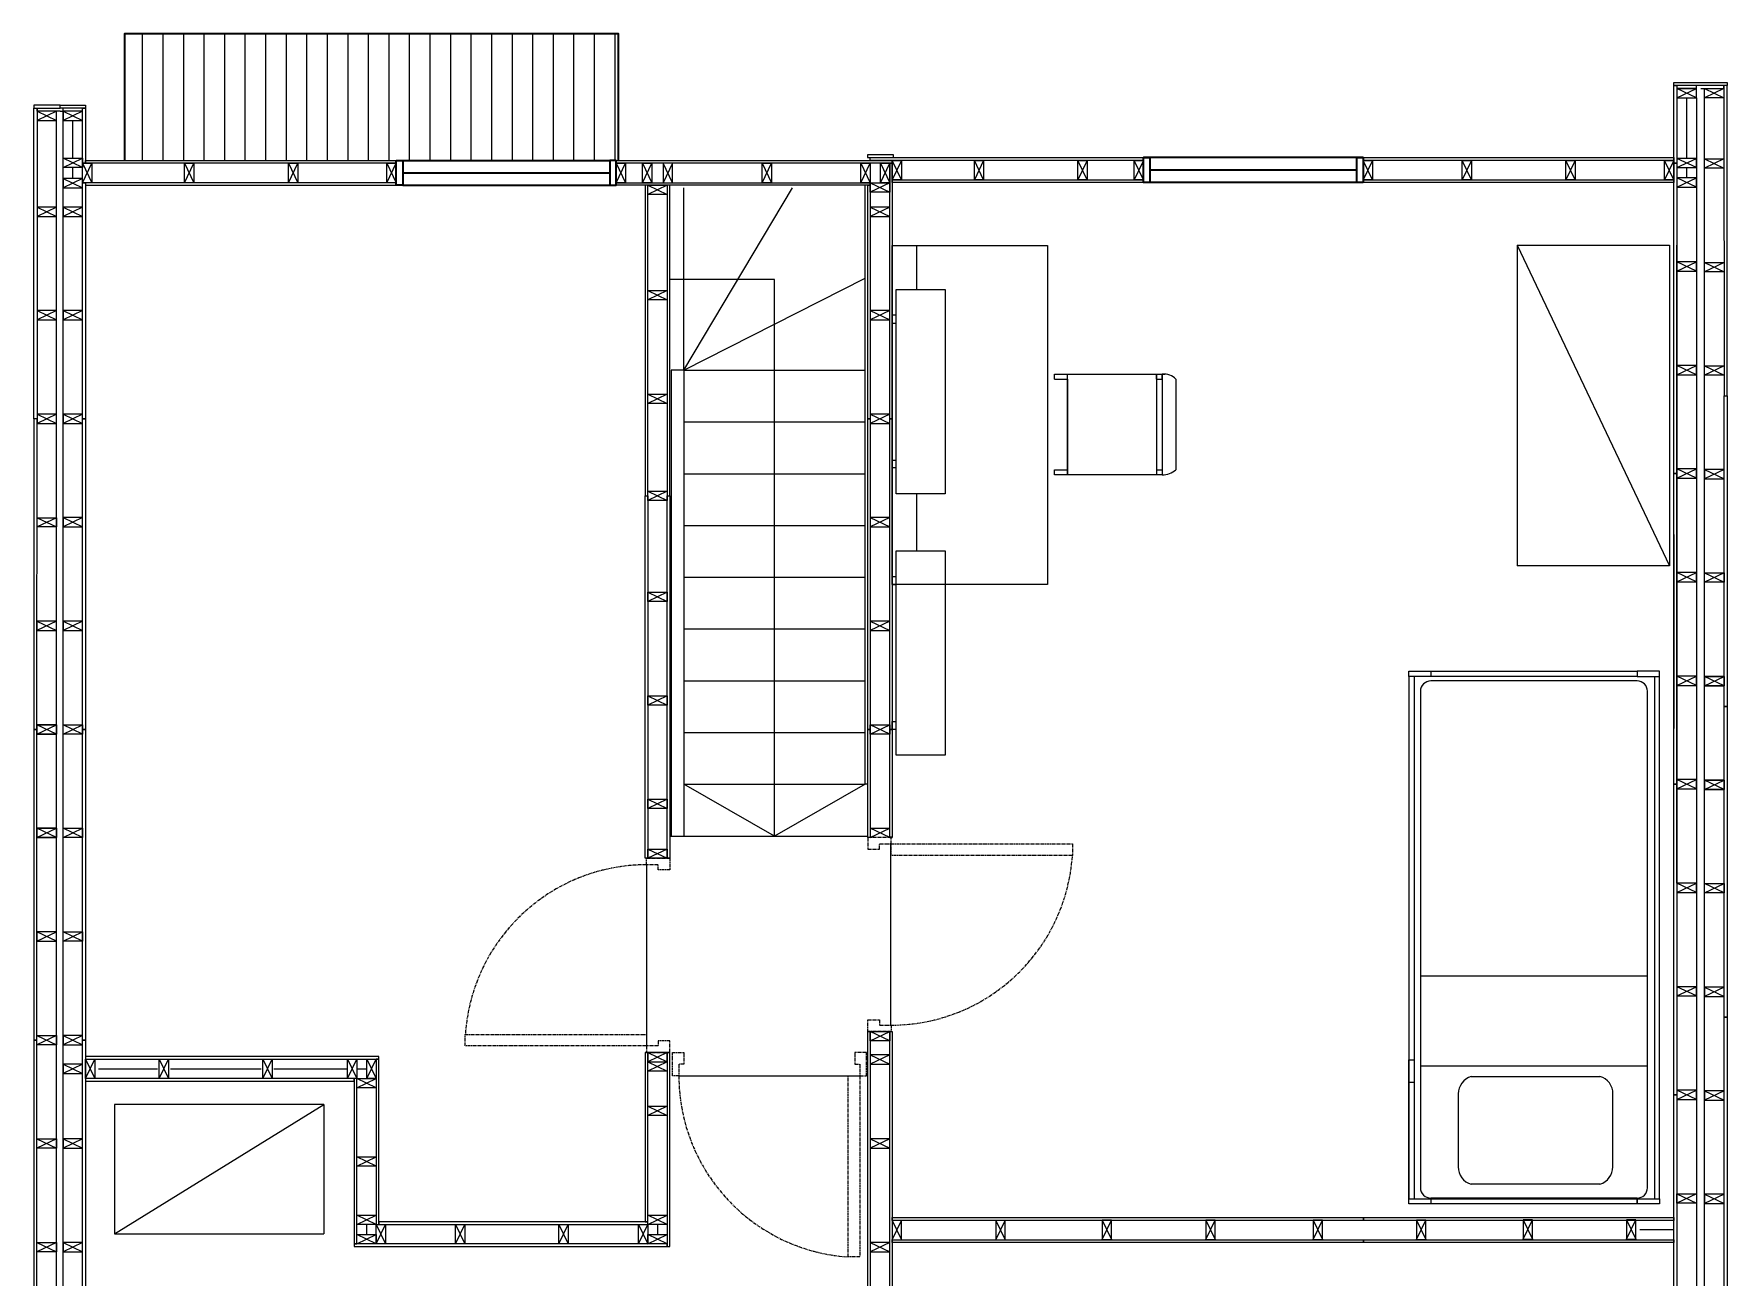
# Model space of a CAD drawing. Header units: inches. Extents: x 457 to 2312, y 367 to 1168.
# Drawn here: x 1657 to 2312, y 668 to 1149 of the extents above; entities that cross this region are included whole.
import ezdxf

# ---------------------------------------------------------------- set-up
doc = ezdxf.new("R2010")
doc.units = ezdxf.units.IN
doc.header["$MEASUREMENT"] = 0
doc.linetypes.add('CENTER', pattern=[2, 1.25, -0.25, 0.25, -0.25])
for name, color, linetype, lineweight in [('A-DETL-MBND', 3, 'Continuous', 18), ('A-DETL-MCUT', 4, 'Continuous', 25), ('A-DOOR-FULL', 4, 'Continuous', 25), ('A-ELEV-MBE1', 7, 'Continuous', 35), ('A-ELEV-MBE2', 4, 'Continuous', 25), ('A-FURN', 8, 'Continuous', 18), ('A-SECT-MCUT', 7, 'Continuous', 35), ('A-WALL-PATT', 8, 'Continuous', 18), ('A-WALL-STUD', 3, 'Continuous', 18)]:
    doc.layers.add(name, color=color, linetype=linetype, lineweight=lineweight)

msp = doc.modelspace()

# ---------------------------------------------------------------- hatches: boundary and pattern name
at = {"layer": 'A-ELEV-MBE2'}
h = msp.add_hatch(dxfattribs=at)
h.set_pattern_fill('LINE', color=256, scale=2.502421, angle=90, style=0)
h.set_pattern_definition([(90, (-44120.865, -3931.021), (-7.9451858, 5e-16), [])])
h.paths.add_polyline_path([(1883.09, 1148.75), (1692.06, 1148.75), (1692.06, 1121.12), (1883.09, 1121.12)])
h.paths.add_polyline_path([(1883.09, 1121.12), (1692.06, 1121.12), (1692.06, 1099.8), (1797.11, 1099.8), (1799.61, 1099.8), (1799.61, 1099.8), (1879.69, 1099.8), (1882.19, 1099.8), (1882.19, 1099.8), (1883.09, 1099.8)])

# ---------------------------------------------------------------- linework, layer by layer
at = {"color": 0}
msp.add_line((2299.99, 1127.64), (2299.99, 1128.84), dxfattribs=at)
for p, q in [((1667.19, 1118.81), (1668.29, 1118.81)), ((1988.99, 935.87), (1988.99, 1066.87)), ((1988.99, 1039.94), (1988.99, 1036.94)), ((1988.99, 980.94), (1988.99, 983.94)), ((1988.99, 938.79), (1988.99, 935.79)), ((1988.99, 935.79), (1990.49, 935.79)), ((1988.99, 879.79), (1988.99, 882.79)), ((1988.99, 882.79), (1990.49, 882.79)), ((1990.49, 879.79), (1988.99, 879.79)), ((2278.1, 686.38), (2289.01, 686.38)), ((2289.01, 686.38), (2289.01, 686.38)), ((2289.01, 686.38), (2291.28, 686.38))]:
    msp.add_line(p, q)
at = {"layer": 'A-DETL-MBND', "color": 0}
msp.add_lwpolyline([(1979.38, 1102.01), (1979.38, 1100.91), (1989.39, 1100.91), (1989.39, 1102.01)], close=True, dxfattribs=at)
at = {"layer": 'A-DETL-MCUT'}
for p, q in [((1667.19, 1120.02), (1667.19, 1121.12)), ((2292.48, 820.34), (2292.48, 1067.02)), ((2291.28, 955.17), (2291.28, 880.1)), ((2291.28, 569.1), (2291.28, 769.29))]:
    msp.add_line(p, q, dxfattribs=at)
for points in [[(2301.65, 1128.84), (2291.28, 1128.84), (2291.28, 1129.94), (2301.65, 1129.94)], [(2301.65, 1129.94), (2311.87, 1129.94), (2311.87, 1128.84), (2301.65, 1128.84)], [(1667.19, 1121.12), (1656.98, 1121.12), (1656.98, 1120.02), (1667.19, 1120.02)], [(1667.19, 1121.12), (1676.99, 1121.12), (1676.99, 1120.02), (1667.19, 1120.02)], [(1797.11, 1098.7), (1676.99, 1098.7), (1676.99, 1099.8), (1797.11, 1099.8)]]:
    msp.add_lwpolyline(points, dxfattribs=at)
for points in [[(2292.48, 1128.84), (2292.48, 1098.81), (2291.28, 1098.81), (2291.28, 1128.84)], [(2311.87, 1008.72), (2311.87, 1128.83), (2310.66, 1128.83), (2310.67, 1008.72)], [(1656.98, 999.89), (1656.98, 1120.01), (1658.18, 1120.01), (1658.18, 999.89)], [(1675.79, 1098.7), (1675.79, 1120.02), (1676.99, 1120.02), (1676.99, 1098.7)], [(1980.48, 1099.81), (1980.48, 1100.91), (2086.08, 1100.91), (2086.08, 1099.81)], [(2171.16, 1099.81), (2171.16, 1100.91), (2291.28, 1100.91), (2291.28, 1099.81)], [(1988.99, 1099.8), (1988.99, 1098.7), (1882.19, 1098.7), (1882.19, 1099.8)], [(1988.99, 1098.7), (1988.99, 999.9), (1987.99, 999.9), (1987.99, 1098.7)], [(2292.48, 1098.81), (2292.48, 978.69), (2291.28, 978.69), (2291.28, 1098.81)], [(1675.79, 999.9), (1675.79, 1091.19), (1676.99, 1091.19), (1676.99, 999.9)], [(1676.99, 1091.19), (1676.99, 1090.19), (1797.11, 1090.19), (1797.11, 1091.19)], [(1882.19, 1091.19), (1980.48, 1091.19), (1980.48, 1090.19), (1882.19, 1090.19)], [(1893.4, 970.07), (1894.4, 970.07), (1894.4, 1090.19), (1893.4, 1090.19)], [(1901.91, 970.07), (1902.91, 970.07), (1902.91, 1090.19), (1901.91, 1090.19)], [(1980.48, 1090.19), (1980.48, 999.9), (1979.48, 999.9), (1979.48, 1090.19)], [(2086.08, 1091.3), (1988.99, 1091.3), (1988.99, 1092.3), (2086.08, 1092.3)], [(2291.28, 1091.3), (2171.16, 1091.3), (2171.16, 1092.3), (2291.28, 1092.3)], [(2310.67, 888.6), (2310.67, 1008.72), (2311.87, 1008.72), (2311.87, 888.6)], [(1658.17, 879.78), (1658.18, 999.9), (1656.98, 999.9), (1656.97, 879.78)], [(1675.79, 879.79), (1675.79, 999.9), (1676.99, 999.9), (1676.99, 879.79)], [(1980.48, 999.9), (1980.48, 879.79), (1979.48, 879.79), (1979.48, 999.9)], [(1988.99, 999.9), (1988.99, 879.79), (1987.99, 879.79), (1987.99, 999.9)], [(2292.48, 978.69), (2292.48, 858.58), (2291.28, 858.58), (2291.28, 978.69)], [(1893.4, 970.07), (1894.4, 970.07), (1894.4, 829.94), (1893.4, 829.94)], [(1901.91, 970.07), (1902.91, 970.07), (1902.91, 829.94), (1901.91, 829.94)], [(2310.67, 768.48), (2310.67, 888.6), (2311.87, 888.6), (2311.87, 768.48)], [(1658.17, 759.66), (1658.17, 879.78), (1656.97, 879.78), (1656.97, 759.66)], [(1675.79, 759.67), (1675.79, 879.79), (1676.99, 879.79), (1676.99, 759.67)], [(1980.48, 879.79), (1980.48, 837.99), (1979.48, 837.99), (1979.48, 879.79)], [(1988.99, 879.79), (1988.99, 837.99), (1987.99, 837.99), (1987.99, 879.79)], [(2292.48, 858.58), (2292.48, 738.46), (2291.28, 738.46), (2291.28, 858.58)], [(2310.68, 648.37), (2310.67, 768.48), (2311.87, 768.48), (2311.88, 648.37)], [(1980.48, 762.92), (1980.48, 639.55), (1979.48, 639.55), (1979.48, 762.92)], [(1988.99, 762.92), (1988.99, 639.55), (1987.99, 639.55), (1987.99, 762.92)], [(1658.17, 639.55), (1658.17, 759.66), (1656.97, 759.66), (1656.97, 639.55)], [(1675.79, 639.55), (1675.79, 759.67), (1676.99, 759.67), (1676.99, 639.55)], [(1676.99, 753.3), (1676.99, 752.3), (1790.36, 752.3), (1790.36, 753.3)], [(1893.4, 689.38), (1894.4, 689.38), (1894.4, 754.87), (1893.4, 754.87)], [(1901.91, 679.87), (1902.91, 679.87), (1902.91, 754.87), (1901.91, 754.87)], [(1789.36, 688.38), (1790.36, 688.38), (1790.37, 752.3), (1789.37, 752.3)], [(1676.99, 744.79), (1676.99, 743.79), (1780.85, 743.79), (1780.85, 744.79)], [(1780.85, 680.87), (1781.86, 680.87), (1781.86, 744.79), (1780.85, 744.79)], [(2292.48, 738.46), (2292.48, 618.35), (2291.28, 618.35), (2291.28, 738.46)], [(1790.36, 689.38), (1790.36, 688.38), (1894.4, 688.38), (1894.4, 689.38)], [(1988.99, 689.9), (1988.99, 691.01), (2171.17, 691.01), (2171.17, 689.9)], [(2171.17, 689.9), (2171.17, 691.01), (2291.28, 691.01), (2291.28, 689.9)], [(2171.17, 681.4), (1988.99, 681.4), (1988.99, 682.4), (2171.17, 682.4)], [(2291.28, 681.4), (2171.17, 681.4), (2171.17, 682.4), (2291.28, 682.4)], [(1780.85, 680.87), (1780.85, 679.87), (1901.91, 679.87), (1901.91, 680.87)]]:
    msp.add_lwpolyline(points, close=True, dxfattribs=at)
at = {"layer": 'A-DETL-MCUT', "color": 0}
for points in [[(2301.65, 1128.84), (2292.48, 1128.84), (2292.48, 1127.64), (2299.99, 1127.64)], [(2301.65, 1127.63), (2310.66, 1127.63), (2310.66, 1128.83), (2301.65, 1128.83)], [(1667.19, 1118.81), (1658.18, 1118.81), (1658.18, 1120.01), (1667.19, 1120.01)]]:
    msp.add_lwpolyline(points, dxfattribs=at)
at = {"layer": 'A-DOOR-FULL'}
for p, q in [((1988.37, 765.42), (1988.47, 835.76)), ((1893.9, 827.44), (1893.9, 757.37)), ((1906.41, 745.86), (1976.48, 745.86))]:
    msp.add_line(p, q, dxfattribs=at)
at = {"layer": 'A-DOOR-FULL', "linetype": 'CENTER'}
for points in [[(1988.58, 835.49), (1988.58, 837.99), (1979.57, 837.99), (1979.57, 833.49), (1984.08, 833.49), (1984.08, 835.49), (1988.58, 835.49)], [(2058.65, 830.98), (1988.58, 830.98), (1988.58, 835.49), (2058.65, 835.49), (2058.65, 830.98)], [(1893.9, 827.44), (1893.9, 829.94), (1902.91, 829.94), (1902.91, 825.43), (1898.4, 825.43), (1898.4, 827.44), (1893.9, 827.44)], [(1988.58, 765.42), (1988.58, 762.92), (1979.57, 762.92), (1979.57, 767.42), (1984.08, 767.42), (1984.08, 765.42), (1988.58, 765.42)], [(1823.83, 761.87), (1893.9, 761.87), (1893.9, 757.37), (1823.83, 757.37), (1823.83, 761.87)], [(1893.9, 757.37), (1893.9, 754.87), (1902.91, 754.87), (1902.91, 759.37), (1898.4, 759.37), (1898.4, 757.37), (1893.9, 757.37)], [(1906.41, 745.86), (1903.91, 745.86), (1903.91, 754.87), (1908.41, 754.87), (1908.41, 750.36), (1906.41, 750.36), (1906.41, 745.86)], [(1976.48, 745.86), (1978.98, 745.86), (1978.98, 754.87), (1974.48, 754.87), (1974.48, 750.36), (1976.48, 750.36), (1976.48, 745.86)], [(1971.98, 675.79), (1971.98, 745.86), (1976.48, 745.86), (1976.48, 675.79), (1971.98, 675.79)]]:
    msp.add_lwpolyline(points, dxfattribs=at)
for centre, start, end in [((1894.01, 757.1), 90.08643, 176.10934), ((1988.47, 835.76), 270.08643, 356.10934), ((1976.75, 745.96), 180.08643, 266.10934)]:
    msp.add_arc(centre, 70.34, start, end, dxfattribs=at)
at = {"layer": 'A-ELEV-MBE1', "color": 0}
for p, q in [((2171.16, 1100.91), (2086.08, 1100.91)), ((1799.61, 1099.8), (1879.69, 1099.8)), ((1799.61, 1094.99), (1879.69, 1094.99)), ((1799.61, 1090.19), (1879.69, 1090.19)), ((2171.16, 1091.3), (2086.08, 1091.3))]:
    msp.add_line(p, q, dxfattribs=at)
at = {"layer": 'A-ELEV-MBE1', "color": 0, "linetype": 'Continuous'}
msp.add_line((2168.66, 1096.06), (2088.63, 1096.06), dxfattribs=at)
at = {"layer": 'A-ELEV-MBE1', "color": 0}
msp.add_lwpolyline([(1883.09, 1099.8), (1883.09, 1148.75), (1692.06, 1148.75), (1692.06, 1099.8)], dxfattribs=at)
for points in [[(2088.58, 1091.3), (2086.08, 1091.3), (2086.08, 1100.91), (2088.58, 1100.91)], [(2171.16, 1091.3), (2168.66, 1091.3), (2168.66, 1100.91), (2171.16, 1100.91)], [(1797.11, 1099.8), (1799.61, 1099.8), (1799.61, 1090.19), (1797.11, 1090.19)], [(1882.19, 1099.8), (1879.69, 1099.8), (1879.69, 1090.19), (1882.19, 1090.19)]]:
    msp.add_lwpolyline(points, close=True, dxfattribs=at)
at = {"layer": 'A-ELEV-MBE2'}
for p, q in [((1668.29, 398.32), (1668.29, 1120.02)), ((2299.99, 1124.03), (2299.99, 382.92)), ((2303.18, 382.91), (2303.16, 1124.03)), ((1665.67, 374.09), (1665.69, 1115.21)), ((1903.41, 1018.72), (1903.41, 958.66)), ((1908.41, 1018.72), (1908.41, 958.66)), ((1908.41, 958.66), (1908.41, 838.55)), ((1902.91, 838.55), (1979.48, 838.55))]:
    msp.add_line(p, q, dxfattribs=at)
at = {"layer": 'A-ELEV-MBE2', "color": 0}
msp.add_line((1903.41, 958.66), (1903.41, 838.55), dxfattribs=at)
at = {"layer": 'A-ELEV-MBE2'}
for points in [[(1908.41, 1018.72), (1908.41, 1089.19)], [(1908.41, 1018.72), (1950.39, 1089.19)], [(1943.45, 958.66), (1943.45, 1053.75), (1902.91, 1053.75)], [(1908.41, 1018.72), (1978.48, 1054.27)], [(1908.41, 1018.72), (1978.48, 1018.72)], [(1908.41, 998.7), (1978.48, 998.7)], [(1908.41, 978.68), (1978.48, 978.68)], [(1908.41, 958.66), (1978.48, 958.66)], [(1943.45, 838.55), (1943.45, 958.66)], [(1908.41, 938.64), (1978.48, 938.64)], [(1908.41, 918.62), (1978.48, 918.62)], [(1908.41, 898.6), (1978.48, 898.6)], [(1908.41, 878.59), (1978.48, 878.59)], [(1908.41, 858.57), (1978.48, 858.57)], [(1978.48, 858.57), (1943.45, 838.55), (1908.41, 858.57)]]:
    msp.add_lwpolyline(points, dxfattribs=at)
at = {"layer": 'A-ELEV-MBE2', "color": 0}
for points in [[(1979.48, 858.57), (1978.48, 858.57), (1978.48, 1090.19)], [(1908.41, 1018.72), (1903.41, 1018.72)]]:
    msp.add_lwpolyline(points, dxfattribs=at)
at = {"layer": 'A-FURN'}
for p, q in [((1988.99, 1066.87), (2048.99, 1066.87)), ((1998.42, 1049.94), (1998.42, 1066.87)), ((2048.99, 1066.87), (2048.99, 935.87)), ((2230.63, 1067.02), (2230.63, 943)), ((2230.63, 1067.02), (2289.63, 1067.02)), ((2230.63, 1067.02), (2289.63, 943)), ((2289.63, 1067.02), (2289.63, 943)), ((1990.49, 1049.94), (2009.49, 1049.94)), ((1990.49, 970.94), (1990.49, 1049.94)), ((2009.49, 1049.94), (2009.49, 970.94)), ((1990.49, 1039.94), (1988.99, 1039.94)), ((1988.99, 1036.94), (1990.49, 1036.94)), ((2051.71, 1017.18), (2094.42, 1017.18)), ((2051.71, 1015.18), (2051.71, 1017.18)), ((2051.71, 1015.18), (2056.73, 1015.18)), ((2056.73, 978.18), (2056.73, 1017.18)), ((2056.73, 1015.18), (2056.73, 978.18)), ((2091.19, 1015.19), (2091.19, 1017.18)), ((2091.19, 1017.18), (2091.19, 978.18)), ((2091.19, 1015.19), (2093.38, 1015.19)), ((2093.38, 1015.19), (2093.38, 1017.18)), ((2093.38, 1017.18), (2093.38, 978.18)), ((2098.71, 1015.19), (2098.71, 980.19)), ((1988.99, 983.94), (1990.49, 983.94)), ((1990.49, 980.94), (1988.99, 980.94)), ((2051.71, 980.18), (2056.73, 980.18)), ((2051.71, 978.18), (2051.71, 980.18)), ((2093.38, 978.18), (2051.71, 978.18)), ((2091.19, 980.19), (2093.38, 980.19)), ((2009.49, 970.94), (1990.49, 970.94)), ((1998.42, 948.79), (1998.42, 970.94)), ((1998.42, 967.91), (1998.42, 970.94)), ((1990.49, 948.79), (2009.49, 948.79)), ((1990.49, 869.79), (1990.49, 948.79)), ((2009.49, 948.79), (2009.49, 869.79)), ((1990.49, 938.79), (1988.99, 938.79)), ((2289.63, 943), (2230.63, 943)), ((2048.99, 935.87), (1988.99, 935.87)), ((2188.77, 900.29), (2188.77, 902.29)), ((2188.77, 902.29), (2277.06, 902.29)), ((2277.06, 900.29), (2188.77, 900.29)), ((2188.77, 900.29), (2188.77, 698.29)), ((2190.77, 900.29), (2190.77, 698.29)), ((2197.26, 902.29), (2197.26, 900.29)), ((2277.06, 898.54), (2197.26, 898.54)), ((2285.77, 902.29), (2277.06, 902.29)), ((2277.06, 902.29), (2277.06, 900.29)), ((2277.06, 900.29), (2285.77, 900.29)), ((2283.77, 900.29), (2283.77, 698.29)), ((2285.77, 900.29), (2285.77, 902.29)), ((2285.77, 698.29), (2285.77, 900.29)), ((2193.26, 894.54), (2193.26, 702.54)), ((2281.06, 702.54), (2281.06, 894.54)), ((2009.49, 869.79), (1990.49, 869.79)), ((2193.26, 784.5), (2281.06, 784.5)), ((2188.77, 698.29), (2188.77, 752)), ((2188.77, 752), (2190.77, 752)), ((2190.77, 752), (2190.77, 743.29)), ((2281.06, 749.59), (2193.26, 749.59)), ((2190.77, 743.29), (2188.77, 743.29)), ((2188.77, 743.29), (2188.77, 698.29)), ((2212.89, 745.59), (2262.7, 745.59)), ((1769.11, 734.72), (1688.11, 734.72)), ((1688.11, 734.72), (1688.11, 684.72)), ((1688.11, 684.72), (1769.11, 734.72)), ((1769.11, 734.72), (1769.11, 684.72)), ((2207.89, 738.83), (2207.89, 710.66)), ((2267.7, 710.66), (2267.7, 738.83)), ((2262.7, 703.9), (2212.89, 703.9)), ((2188.77, 696.29), (2188.77, 698.29)), ((2188.77, 698.29), (2197.26, 698.29)), ((2285.77, 696.29), (2188.77, 696.29)), ((2277.06, 698.54), (2197.26, 698.54)), ((2197.26, 698.29), (2197.26, 696.29)), ((2197.26, 698.29), (2285.77, 698.29)), ((2277.06, 698.29), (2277.06, 696.29)), ((2277.06, 696.29), (2277.06, 698.29)), ((2285.77, 696.29), (2277.06, 696.29)), ((2285.77, 698.29), (2285.77, 696.29)), ((1688.11, 684.72), (1769.11, 684.72))]:
    msp.add_line(p, q, dxfattribs=at)
at = {"layer": 'A-FURN', "color": 0}
for p, q in [((2291.28, 955.17), (2291.28, 1030.24)), ((1789.37, 680.87), (1789.37, 680.87))]:
    msp.add_line(p, q, dxfattribs=at)
at = {"layer": 'A-FURN'}
for centre, radius, start, end in [((2093.9, 1010.45), 6.75, 44.59109, 94.39723), ((2093.38, 986.25), 8.07, 270, 311.31226), ((2197.26, 894.54), 4, 90, 180), ((2277.06, 894.54), 4, 0, 90), ((2214.96, 738.83), 7.07, 107.03574, 180), ((2260.87, 739.01), 6.82, 358.44024, 74.52402), ((2214.71, 710.48), 6.82, 178.44024, 254.52402), ((2260.62, 710.66), 7.07, 287.03574, 0), ((2197.26, 702.54), 4, 180, 270), ((2277.06, 702.54), 4, 270, 0)]:
    msp.add_arc(centre, radius, start, end, dxfattribs=at)
at = {"layer": 'A-SECT-MCUT', "color": 0}
msp.add_line((1988.99, 837.99), (1987.99, 837.99), dxfattribs=at)
at = {"layer": 'A-WALL-PATT', "color": 0, "ltscale": 0.1}
for p, q in [((2296.23, 1100.61), (2296.23, 1124.03)), ((1672.04, 1100.7), (1672.04, 1115.21)), ((1672.04, 1092.79), (1672.04, 1097.1)), ((2296.23, 1093.1), (2296.23, 1097.01)), ((1781.86, 748.54), (1785.76, 748.54)), ((1785.61, 688.38), (1785.61, 684.47)), ((1898.15, 688.38), (1898.15, 684.47))]:
    msp.add_line(p, q, dxfattribs=at)
for points in [[(1682, 748.54), (1704.78, 748.54)], [(1709.79, 748.54), (1744.82, 748.54)], [(1749.83, 748.54), (1778.25, 748.54)]]:
    msp.add_lwpolyline(points, dxfattribs=at)
at = {"layer": 'A-WALL-STUD'}
for p, q in [((2292.48, 1124.03), (2299.99, 1127.64)), ((2299.99, 1124.03), (2292.48, 1127.64)), ((2303.16, 1127.63), (2310.66, 1124.03)), ((2310.66, 1127.63), (2303.16, 1124.03)), ((1665.69, 1118.81), (1658.18, 1115.21)), ((1658.18, 1118.81), (1665.69, 1115.21)), ((1675.79, 1118.82), (1668.28, 1115.21)), ((1668.28, 1118.82), (1675.79, 1115.21)), ((1675.79, 1097.1), (1668.28, 1100.7)), ((1668.28, 1097.1), (1675.79, 1100.7)), ((2292.48, 1097.01), (2299.99, 1100.61)), ((2299.99, 1097.01), (2292.48, 1100.61)), ((2303.16, 1100.42), (2310.66, 1096.82)), ((2310.66, 1100.42), (2303.16, 1096.82)), ((1675.79, 1091.19), (1679.39, 1098.7)), ((1675.79, 1098.7), (1679.39, 1091.19)), ((1715.23, 1091.19), (1718.83, 1098.7)), ((1715.23, 1098.7), (1718.83, 1091.19)), ((1755.47, 1091.19), (1759.07, 1098.7)), ((1755.47, 1098.7), (1759.07, 1091.19)), ((1793.5, 1091.19), (1797.11, 1098.7)), ((1793.5, 1098.7), (1797.11, 1091.19)), ((1882.19, 1091.19), (1885.79, 1098.7)), ((1882.19, 1098.7), (1885.79, 1091.19)), ((1892.35, 1091.19), (1895.95, 1098.7)), ((1892.35, 1098.7), (1895.95, 1091.19)), ((1903.96, 1091.19), (1900.36, 1098.7)), ((1903.96, 1098.7), (1900.36, 1091.19)), ((1938.64, 1091.19), (1942.25, 1098.7)), ((1938.64, 1098.7), (1942.25, 1091.19)), ((1976.88, 1091.19), (1980.48, 1098.7)), ((1976.88, 1098.7), (1980.48, 1091.19)), ((1984.39, 1091.19), (1987.99, 1098.7)), ((1984.39, 1098.7), (1987.99, 1091.19)), ((1992.59, 1099.81), (1988.99, 1092.3)), ((1992.59, 1092.3), (1988.99, 1099.81)), ((2024.32, 1099.81), (2020.72, 1092.3)), ((2024.32, 1092.3), (2020.72, 1099.81)), ((2064.36, 1099.81), (2060.76, 1092.3)), ((2064.36, 1092.3), (2060.76, 1099.81)), ((2086.08, 1099.81), (2082.48, 1092.3)), ((2086.08, 1092.3), (2082.48, 1099.81)), ((2174.77, 1099.81), (2171.16, 1092.3)), ((2174.77, 1092.3), (2171.16, 1099.81)), ((2213, 1099.81), (2209.4, 1092.3)), ((2213, 1092.3), (2209.4, 1099.81)), ((2253.04, 1099.81), (2249.44, 1092.3)), ((2253.04, 1092.3), (2249.44, 1099.81)), ((2291.28, 1099.81), (2287.68, 1092.3)), ((2291.28, 1092.3), (2287.68, 1099.81)), ((1675.79, 1092.79), (1668.28, 1089.19)), ((1668.28, 1092.79), (1675.79, 1089.19)), ((1894.4, 1090.19), (1901.91, 1086.59)), ((1901.91, 1090.19), (1894.4, 1086.59)), ((1980.48, 1091.19), (1987.99, 1087.59)), ((1987.99, 1091.19), (1980.48, 1087.59)), ((2292.48, 1089.5), (2299.99, 1093.1)), ((2299.99, 1089.5), (2292.48, 1093.1)), ((1665.69, 1081.77), (1658.18, 1078.17)), ((1658.18, 1081.77), (1665.69, 1078.17)), ((1675.79, 1081.78), (1668.28, 1078.18)), ((1668.28, 1081.78), (1675.79, 1078.18)), ((1675.79, 1081.78), (1668.28, 1078.18)), ((1668.28, 1081.78), (1675.79, 1078.18)), ((1987.99, 1081.78), (1980.48, 1078.18)), ((1980.48, 1081.78), (1987.99, 1078.18)), ((2292.48, 1056.97), (2299.99, 1060.57)), ((2299.99, 1056.97), (2292.48, 1060.57)), ((2303.16, 1060.39), (2310.67, 1056.78)), ((2310.67, 1060.39), (2303.16, 1056.78)), ((2303.16, 1060.38), (2310.67, 1056.78)), ((2310.67, 1060.38), (2303.16, 1056.78)), ((1894.4, 1049.45), (1901.91, 1045.85)), ((1901.91, 1049.45), (1894.4, 1045.85)), ((1665.69, 1041.74), (1658.18, 1038.13)), ((1658.18, 1041.74), (1665.69, 1038.13)), ((1665.69, 1041.74), (1658.18, 1038.13)), ((1658.18, 1041.74), (1665.69, 1038.13)), ((1675.79, 1041.74), (1668.28, 1038.14)), ((1668.28, 1041.74), (1675.79, 1038.14)), ((1987.99, 1041.74), (1980.48, 1038.14)), ((1980.48, 1041.74), (1987.99, 1038.14)), ((1987.99, 1041.74), (1980.48, 1038.14)), ((1980.48, 1041.74), (1987.99, 1038.14)), ((2292.48, 1016.93), (2299.99, 1020.53)), ((2299.99, 1016.93), (2292.48, 1020.53)), ((2303.16, 1020.35), (2310.67, 1016.74)), ((2310.67, 1020.35), (2303.16, 1016.74)), ((1894.4, 1009.41), (1901.91, 1005.81)), ((1901.91, 1009.41), (1894.4, 1005.81)), ((1665.68, 1001.7), (1658.18, 998.1)), ((1658.18, 1001.7), (1665.68, 998.1)), ((1675.79, 1001.7), (1668.28, 998.1)), ((1668.28, 1001.7), (1675.79, 998.1)), ((1987.99, 1001.7), (1980.48, 998.1)), ((1980.48, 1001.7), (1987.99, 998.1)), ((2292.48, 976.89), (2299.99, 980.5)), ((2299.99, 976.89), (2292.48, 980.5)), ((2310.67, 980.31), (2303.16, 976.7)), ((2303.16, 980.31), (2310.67, 976.7)), ((1894.4, 971.88), (1901.91, 968.27)), ((1901.91, 971.88), (1894.4, 968.27)), ((1658.18, 961.66), (1665.68, 958.06)), ((1665.68, 961.66), (1658.18, 958.06)), ((1675.79, 961.67), (1668.28, 958.06)), ((1668.28, 961.67), (1675.79, 958.06)), ((1987.99, 961.67), (1980.48, 958.06)), ((1980.48, 961.67), (1987.99, 958.06)), ((2292.48, 936.85), (2299.99, 940.46)), ((2299.99, 936.85), (2292.48, 940.46)), ((2303.16, 940.27), (2310.67, 936.67)), ((2310.67, 940.27), (2303.16, 936.67)), ((1894.4, 932.84), (1901.91, 929.23)), ((1901.91, 932.84), (1894.4, 929.23)), ((1665.68, 921.62), (1658.17, 918.02)), ((1658.17, 921.62), (1665.68, 918.02)), ((1675.79, 921.63), (1668.28, 918.02)), ((1668.28, 921.63), (1675.79, 918.02)), ((1987.99, 921.63), (1980.48, 918.02)), ((1980.48, 921.63), (1987.99, 918.02)), ((2292.48, 896.81), (2299.99, 900.42)), ((2299.99, 896.81), (2292.48, 900.42)), ((2303.16, 896.63), (2310.67, 900.23)), ((2310.67, 896.63), (2303.16, 900.23)), ((2310.67, 896.63), (2303.16, 900.23)), ((2303.16, 896.63), (2310.67, 900.23)), ((1894.4, 892.8), (1901.91, 889.2)), ((1901.91, 892.8), (1894.4, 889.2)), ((1665.68, 877.98), (1658.17, 881.58)), ((1658.17, 877.98), (1665.68, 881.58)), ((1658.17, 877.98), (1665.68, 881.58)), ((1665.68, 877.98), (1658.17, 881.58)), ((1675.79, 877.98), (1668.28, 881.59)), ((1668.28, 877.98), (1675.79, 881.59)), ((1987.99, 877.98), (1980.48, 881.59)), ((1980.48, 877.98), (1987.99, 881.59)), ((2292.48, 856.78), (2299.99, 860.38)), ((2299.99, 856.78), (2292.48, 860.38)), ((2303.16, 856.59), (2310.67, 860.19)), ((2310.67, 856.59), (2303.16, 860.19)), ((2310.67, 856.59), (2303.16, 860.19)), ((2303.16, 856.59), (2310.67, 860.19)), ((1894.4, 852.76), (1901.91, 849.16)), ((1901.91, 852.76), (1894.4, 849.16)), ((1665.68, 837.94), (1658.17, 841.54)), ((1658.17, 837.94), (1665.68, 841.54)), ((1658.17, 837.94), (1665.68, 841.54)), ((1665.68, 837.94), (1658.17, 841.54)), ((1675.79, 837.95), (1668.28, 841.55)), ((1668.28, 837.95), (1675.79, 841.55)), ((1987.99, 837.99), (1980.48, 841.55)), ((1980.48, 837.99), (1987.99, 841.55)), ((1980.48, 841.55), (1987.99, 841.55)), ((1894.4, 833.54), (1901.91, 829.94)), ((1901.91, 833.54), (1894.4, 829.94)), ((2292.48, 816.74), (2299.99, 820.34)), ((2299.99, 816.74), (2292.48, 820.34)), ((2310.67, 816.54), (2303.16, 820.14)), ((2303.16, 816.54), (2310.67, 820.14)), ((1658.17, 797.89), (1665.68, 801.49)), ((1665.68, 797.89), (1658.17, 801.49)), ((1675.79, 797.9), (1668.28, 801.5)), ((1668.28, 797.9), (1675.79, 801.5)), ((2292.48, 776.7), (2299.99, 780.3)), ((2299.99, 776.7), (2292.48, 780.3)), ((2310.67, 780.11), (2303.17, 776.51)), ((2303.17, 780.11), (2310.67, 776.51)), ((1658.17, 761.47), (1665.68, 757.86)), ((1665.68, 761.47), (1658.17, 757.86)), ((1675.79, 761.47), (1668.28, 757.87)), ((1668.28, 761.47), (1675.79, 757.87)), ((1987.99, 759.36), (1980.48, 762.92)), ((1980.48, 759.32), (1987.99, 762.92)), ((1901.91, 754.87), (1894.4, 751.26)), ((1894.4, 754.87), (1901.91, 751.26)), ((1987.99, 753.96), (1980.48, 750.36)), ((1980.48, 753.96), (1987.99, 750.36)), ((1675.79, 750.34), (1668.28, 746.74)), ((1668.28, 750.34), (1675.79, 746.74)), ((1676.99, 744.79), (1680.59, 752.3)), ((1676.99, 752.3), (1680.59, 744.79)), ((1705.48, 744.79), (1709.09, 752.3)), ((1705.48, 752.3), (1709.09, 744.79)), ((1745.52, 744.79), (1749.13, 752.3)), ((1745.52, 752.3), (1749.13, 744.79)), ((1778.25, 744.79), (1781.86, 752.3)), ((1778.25, 752.3), (1781.86, 744.79)), ((1785.76, 744.79), (1789.37, 752.3)), ((1785.76, 752.3), (1789.37, 744.79)), ((1894.4, 751.26), (1901.91, 747.66)), ((1901.91, 751.26), (1894.4, 747.66)), ((1789.37, 741.18), (1781.86, 744.79)), ((1781.86, 741.18), (1789.37, 744.79)), ((2292.48, 736.66), (2299.99, 740.26)), ((2299.99, 736.66), (2292.48, 740.26)), ((2310.67, 740.07), (2303.17, 736.47)), ((2303.17, 740.07), (2310.67, 736.47)), ((1894.4, 734.15), (1901.91, 730.54)), ((1901.91, 734.15), (1894.4, 730.54)), ((1658.17, 721.43), (1665.68, 717.82)), ((1665.68, 721.43), (1658.17, 717.82)), ((1675.79, 721.43), (1668.28, 717.83)), ((1668.28, 721.43), (1675.79, 717.83)), ((1987.99, 721.43), (1980.48, 717.83)), ((1980.48, 721.43), (1987.99, 717.83)), ((1789.36, 710.86), (1781.86, 714.46)), ((1781.86, 710.86), (1789.36, 714.46)), ((2292.48, 700.24), (2299.99, 696.63)), ((2299.99, 700.24), (2292.48, 696.63)), ((2310.68, 700.04), (2303.17, 696.43)), ((2303.17, 700.04), (2310.68, 696.43)), ((1789.36, 688.38), (1781.86, 691.98)), ((1781.86, 688.38), (1789.36, 691.98)), ((1789.36, 680.87), (1792.97, 688.38)), ((1789.36, 688.38), (1792.97, 680.87)), ((1820.03, 680.87), (1823.63, 688.38)), ((1820.03, 688.38), (1823.63, 680.87)), ((1860.07, 680.87), (1863.67, 688.38)), ((1860.07, 688.38), (1863.67, 680.87)), ((1890.8, 680.87), (1894.4, 688.38)), ((1890.8, 688.38), (1894.4, 680.87)), ((1901.91, 688.38), (1894.4, 691.98)), ((1894.4, 688.38), (1901.91, 691.98)), ((1988.99, 689.9), (1992.59, 682.4)), ((1988.99, 682.4), (1992.59, 689.9)), ((2029.03, 689.9), (2032.63, 682.4)), ((2029.03, 682.4), (2032.63, 689.9)), ((2070.2, 690.02), (2073.81, 682.51)), ((2070.2, 682.51), (2073.81, 690.02)), ((2110.24, 690.02), (2113.84, 682.51)), ((2110.24, 682.51), (2113.84, 690.02)), ((2151.72, 690.02), (2155.33, 682.51)), ((2151.72, 682.51), (2155.33, 690.02)), ((2191.76, 690.02), (2195.36, 682.51)), ((2191.76, 682.51), (2195.36, 690.02)), ((2232.93, 690.14), (2236.54, 682.63)), ((2232.93, 682.63), (2236.54, 690.14)), ((2272.99, 690.14), (2276.59, 682.63)), ((2272.99, 682.63), (2276.59, 690.14)), ((1658.17, 681.39), (1665.68, 677.78)), ((1665.68, 681.39), (1658.17, 677.78)), ((1675.79, 681.39), (1668.28, 677.79)), ((1668.28, 681.39), (1675.79, 677.79)), ((1789.36, 680.87), (1781.86, 684.47)), ((1781.86, 680.87), (1789.36, 684.47)), ((1894.4, 680.87), (1901.91, 684.47)), ((1987.99, 681.4), (1980.48, 677.79)), ((1980.48, 681.4), (1987.99, 677.79))]:
    msp.add_line(p, q, dxfattribs=at)
at = {"layer": 'A-WALL-STUD', "color": 0}
msp.add_line((1901.91, 680.87), (1894.4, 684.47), dxfattribs=at)
at = {"layer": 'A-WALL-STUD'}
for points in [[(2292.48, 1124.03), (2299.99, 1124.03), (2299.99, 1127.64), (2292.48, 1127.64)], [(2303.16, 1127.63), (2310.66, 1127.63), (2310.66, 1124.03), (2303.16, 1124.03)], [(1665.69, 1118.81), (1658.18, 1118.81), (1658.18, 1115.21), (1665.69, 1115.21)], [(1675.79, 1118.82), (1668.28, 1118.82), (1668.28, 1115.21), (1675.79, 1115.21)], [(1675.79, 1097.1), (1668.28, 1097.1), (1668.28, 1100.7), (1675.79, 1100.7)], [(2292.48, 1097.01), (2299.99, 1097.01), (2299.99, 1100.61), (2292.48, 1100.61)], [(2303.16, 1100.42), (2310.66, 1100.42), (2310.66, 1096.82), (2303.16, 1096.82)], [(1675.79, 1091.19), (1675.79, 1098.7), (1679.39, 1098.7), (1679.39, 1091.19)], [(1715.23, 1091.19), (1715.23, 1098.7), (1718.83, 1098.7), (1718.83, 1091.19)], [(1755.47, 1091.19), (1755.47, 1098.7), (1759.07, 1098.7), (1759.07, 1091.19)], [(1793.5, 1091.19), (1793.5, 1098.7), (1797.11, 1098.7), (1797.11, 1091.19)], [(1882.19, 1091.19), (1882.19, 1098.7), (1885.79, 1098.7), (1885.79, 1091.19)], [(1892.35, 1091.19), (1892.35, 1098.7), (1895.95, 1098.7), (1895.95, 1091.19)], [(1903.96, 1091.19), (1903.96, 1098.7), (1900.36, 1098.7), (1900.36, 1091.19)], [(1938.64, 1091.19), (1938.64, 1098.7), (1942.25, 1098.7), (1942.25, 1091.19)], [(1976.88, 1091.19), (1976.88, 1098.7), (1980.48, 1098.7), (1980.48, 1091.19)], [(1984.39, 1091.19), (1984.39, 1098.7), (1987.99, 1098.7), (1987.99, 1091.19)], [(1992.59, 1099.81), (1992.59, 1092.3), (1988.99, 1092.3), (1988.99, 1099.81)], [(2024.32, 1099.81), (2024.32, 1092.3), (2020.72, 1092.3), (2020.72, 1099.81)], [(2064.36, 1099.81), (2064.36, 1092.3), (2060.76, 1092.3), (2060.76, 1099.81)], [(2086.08, 1099.81), (2086.08, 1092.3), (2082.48, 1092.3), (2082.48, 1099.81)], [(2174.77, 1099.81), (2174.77, 1092.3), (2171.16, 1092.3), (2171.16, 1099.81)], [(2213, 1099.81), (2213, 1092.3), (2209.4, 1092.3), (2209.4, 1099.81)], [(2253.04, 1099.81), (2253.04, 1092.3), (2249.44, 1092.3), (2249.44, 1099.81)], [(2291.28, 1099.81), (2291.28, 1092.3), (2287.68, 1092.3), (2287.68, 1099.81)], [(1675.79, 1092.79), (1668.28, 1092.79), (1668.28, 1089.19), (1675.79, 1089.19)], [(1894.4, 1090.19), (1901.91, 1090.19), (1901.91, 1086.59), (1894.4, 1086.59)], [(1980.48, 1091.19), (1987.99, 1091.19), (1987.99, 1087.59), (1980.48, 1087.59)], [(2292.48, 1089.5), (2299.99, 1089.5), (2299.99, 1093.1), (2292.48, 1093.1)], [(1665.69, 1081.77), (1658.18, 1081.77), (1658.18, 1078.17), (1665.69, 1078.17)], [(1675.79, 1081.78), (1668.28, 1081.78), (1668.28, 1078.18), (1675.79, 1078.18)], [(1675.79, 1081.78), (1668.28, 1081.78), (1668.28, 1078.18), (1675.79, 1078.18)], [(1987.99, 1081.78), (1980.48, 1081.78), (1980.48, 1078.18), (1987.99, 1078.18)], [(2292.48, 1056.97), (2299.99, 1056.97), (2299.99, 1060.57), (2292.48, 1060.57)], [(2303.16, 1060.39), (2310.67, 1060.39), (2310.67, 1056.78), (2303.16, 1056.78)], [(2303.16, 1060.38), (2310.67, 1060.38), (2310.67, 1056.78), (2303.16, 1056.78)], [(1894.4, 1049.45), (1901.91, 1049.45), (1901.91, 1045.85), (1894.4, 1045.85)], [(1665.69, 1041.74), (1658.18, 1041.74), (1658.18, 1038.13), (1665.69, 1038.13)], [(1665.69, 1041.74), (1658.18, 1041.74), (1658.18, 1038.13), (1665.69, 1038.13)], [(1675.79, 1041.74), (1668.28, 1041.74), (1668.28, 1038.14), (1675.79, 1038.14)], [(1987.99, 1041.74), (1980.48, 1041.74), (1980.48, 1038.14), (1987.99, 1038.14)], [(1987.99, 1041.74), (1980.48, 1041.74), (1980.48, 1038.14), (1987.99, 1038.14)], [(2292.48, 1016.93), (2299.99, 1016.93), (2299.99, 1020.53), (2292.48, 1020.53)], [(2303.16, 1020.35), (2310.67, 1020.35), (2310.67, 1016.74), (2303.16, 1016.74)], [(1894.4, 1009.41), (1901.91, 1009.41), (1901.91, 1005.81), (1894.4, 1005.81)], [(1665.68, 1001.7), (1658.18, 1001.7), (1658.18, 998.1), (1665.68, 998.1)], [(1675.79, 1001.7), (1668.28, 1001.7), (1668.28, 998.1), (1675.79, 998.1)], [(1987.99, 1001.7), (1980.48, 1001.7), (1980.48, 998.1), (1987.99, 998.1)], [(2292.48, 976.89), (2299.99, 976.89), (2299.99, 980.5), (2292.48, 980.5)], [(2310.67, 980.31), (2303.16, 980.31), (2303.16, 976.7), (2310.67, 976.7)], [(1894.4, 971.88), (1901.91, 971.88), (1901.91, 968.27), (1894.4, 968.27)], [(1658.18, 961.66), (1665.68, 961.66), (1665.68, 958.06), (1658.18, 958.06)], [(1675.79, 961.67), (1668.28, 961.67), (1668.28, 958.06), (1675.79, 958.06)], [(1987.99, 961.67), (1980.48, 961.67), (1980.48, 958.06), (1987.99, 958.06)], [(2292.48, 936.85), (2299.99, 936.85), (2299.99, 940.46), (2292.48, 940.46)], [(2303.16, 940.27), (2310.67, 940.27), (2310.67, 936.67), (2303.16, 936.67)], [(1894.4, 932.84), (1901.91, 932.84), (1901.91, 929.23), (1894.4, 929.23)], [(1665.68, 921.62), (1658.17, 921.62), (1658.17, 918.02), (1665.68, 918.02)], [(1675.79, 921.63), (1668.28, 921.63), (1668.28, 918.02), (1675.79, 918.02)], [(1987.99, 921.63), (1980.48, 921.63), (1980.48, 918.02), (1987.99, 918.02)], [(2292.48, 896.81), (2299.99, 896.81), (2299.99, 900.42), (2292.48, 900.42)], [(2303.16, 896.63), (2310.67, 896.63), (2310.67, 900.23), (2303.16, 900.23)], [(2310.67, 896.63), (2303.16, 896.63), (2303.16, 900.23), (2310.67, 900.23)], [(1894.4, 892.8), (1901.91, 892.8), (1901.91, 889.2), (1894.4, 889.2)], [(1665.68, 877.98), (1658.17, 877.98), (1658.17, 881.58), (1665.68, 881.58)], [(1658.17, 877.98), (1665.68, 877.98), (1665.68, 881.58), (1658.17, 881.58)], [(1675.79, 877.98), (1668.28, 877.98), (1668.28, 881.59), (1675.79, 881.59)], [(1987.99, 877.98), (1980.48, 877.98), (1980.48, 881.59), (1987.99, 881.59)], [(2292.48, 856.78), (2299.99, 856.78), (2299.99, 860.38), (2292.48, 860.38)], [(2303.16, 856.59), (2310.67, 856.59), (2310.67, 860.19), (2303.16, 860.19)], [(2310.67, 856.59), (2303.16, 856.59), (2303.16, 860.19), (2310.67, 860.19)], [(1894.4, 852.76), (1901.91, 852.76), (1901.91, 849.16), (1894.4, 849.16)], [(1665.68, 837.94), (1658.17, 837.94), (1658.17, 841.54), (1665.68, 841.54)], [(1658.17, 837.94), (1665.68, 837.94), (1665.68, 841.54), (1658.17, 841.54)], [(1675.79, 837.95), (1668.28, 837.95), (1668.28, 841.55), (1675.79, 841.55)], [(1894.4, 833.54), (1901.91, 833.54), (1901.91, 829.94), (1894.4, 829.94)], [(2292.48, 816.74), (2299.99, 816.74), (2299.99, 820.34), (2292.48, 820.34)], [(2310.67, 816.54), (2303.16, 816.54), (2303.16, 820.14), (2310.67, 820.14)], [(1658.17, 797.89), (1665.68, 797.89), (1665.68, 801.49), (1658.17, 801.49)], [(1675.79, 797.9), (1668.28, 797.9), (1668.28, 801.5), (1675.79, 801.5)], [(2292.48, 776.7), (2299.99, 776.7), (2299.99, 780.3), (2292.48, 780.3)], [(2310.67, 780.11), (2303.17, 780.11), (2303.17, 776.51), (2310.67, 776.51)], [(1658.17, 761.47), (1665.68, 761.47), (1665.68, 757.86), (1658.17, 757.86)], [(1675.79, 761.47), (1668.28, 761.47), (1668.28, 757.87), (1675.79, 757.87)], [(1987.99, 759.32), (1980.48, 759.32), (1980.48, 762.92), (1987.99, 762.92)], [(1901.91, 754.87), (1894.4, 754.87), (1894.4, 751.26), (1901.91, 751.26)], [(1987.99, 753.96), (1980.48, 753.96), (1980.48, 750.36), (1987.99, 750.36)], [(1675.79, 750.34), (1668.28, 750.34), (1668.28, 746.74), (1675.79, 746.74)], [(1676.99, 744.79), (1676.99, 752.3), (1680.59, 752.3), (1680.59, 744.79)], [(1705.48, 744.79), (1705.48, 752.3), (1709.09, 752.3), (1709.09, 744.79)], [(1745.52, 744.79), (1745.52, 752.3), (1749.13, 752.3), (1749.13, 744.79)], [(1778.25, 744.79), (1778.25, 752.3), (1781.86, 752.3), (1781.86, 744.79)], [(1785.76, 744.79), (1785.76, 752.3), (1789.37, 752.3), (1789.37, 744.79)], [(1894.4, 751.26), (1901.91, 751.26), (1901.91, 747.66), (1894.4, 747.66)], [(1789.37, 741.18), (1781.86, 741.18), (1781.86, 744.79), (1789.37, 744.79)], [(2292.48, 736.66), (2299.99, 736.66), (2299.99, 740.26), (2292.48, 740.26)], [(2310.67, 740.07), (2303.17, 740.07), (2303.17, 736.47), (2310.67, 736.47)], [(1894.4, 734.15), (1901.91, 734.15), (1901.91, 730.54), (1894.4, 730.54)], [(1658.17, 721.43), (1665.68, 721.43), (1665.68, 717.82), (1658.17, 717.82)], [(1675.79, 721.43), (1668.28, 721.43), (1668.28, 717.83), (1675.79, 717.83)], [(1987.99, 721.43), (1980.48, 721.43), (1980.48, 717.83), (1987.99, 717.83)], [(1789.36, 710.86), (1781.86, 710.86), (1781.86, 714.46), (1789.36, 714.46)], [(2292.48, 700.24), (2299.99, 700.24), (2299.99, 696.63), (2292.48, 696.63)], [(2310.68, 700.04), (2303.17, 700.04), (2303.17, 696.43), (2310.68, 696.43)], [(1789.36, 688.38), (1781.86, 688.38), (1781.86, 691.98), (1789.36, 691.98)], [(1789.36, 680.87), (1789.36, 688.38), (1792.97, 688.38), (1792.97, 680.87)], [(1820.03, 680.87), (1820.03, 688.38), (1823.63, 688.38), (1823.63, 680.87)], [(1860.07, 680.87), (1860.07, 688.38), (1863.67, 688.38), (1863.67, 680.87)], [(1890.8, 680.87), (1890.8, 688.38), (1894.4, 688.38), (1894.4, 680.87)], [(1901.91, 688.38), (1894.4, 688.38), (1894.4, 691.98), (1901.91, 691.98)], [(1988.99, 689.9), (1988.99, 682.4), (1992.59, 682.4), (1992.59, 689.9)], [(2029.03, 689.9), (2029.03, 682.4), (2032.63, 682.4), (2032.63, 689.9)], [(2070.2, 690.02), (2070.2, 682.51), (2073.81, 682.51), (2073.81, 690.02)], [(2110.24, 690.02), (2110.24, 682.51), (2113.84, 682.51), (2113.84, 690.02)], [(2151.72, 690.02), (2151.72, 682.51), (2155.33, 682.51), (2155.33, 690.02)], [(2191.76, 690.02), (2191.76, 682.51), (2195.36, 682.51), (2195.36, 690.02)], [(2232.93, 690.14), (2232.93, 682.63), (2236.54, 682.63), (2236.54, 690.14)], [(2272.99, 690.14), (2272.99, 682.63), (2276.59, 682.63), (2276.59, 690.14)], [(1658.17, 681.39), (1665.68, 681.39), (1665.68, 677.78), (1658.17, 677.78)], [(1675.79, 681.39), (1668.28, 681.39), (1668.28, 677.79), (1675.79, 677.79)], [(1901.91, 680.87), (1894.4, 680.87), (1894.4, 684.47), (1901.91, 684.47)], [(1987.99, 681.4), (1980.48, 681.4), (1980.48, 677.79), (1987.99, 677.79)]]:
    msp.add_lwpolyline(points, close=True, dxfattribs=at)
at = {"layer": 'A-WALL-STUD', "color": 0}
msp.add_lwpolyline([(1789.36, 680.87), (1781.86, 680.87), (1781.86, 684.47), (1789.36, 684.47)], close=True, dxfattribs=at)

doc.saveas('drawing.dxf')
